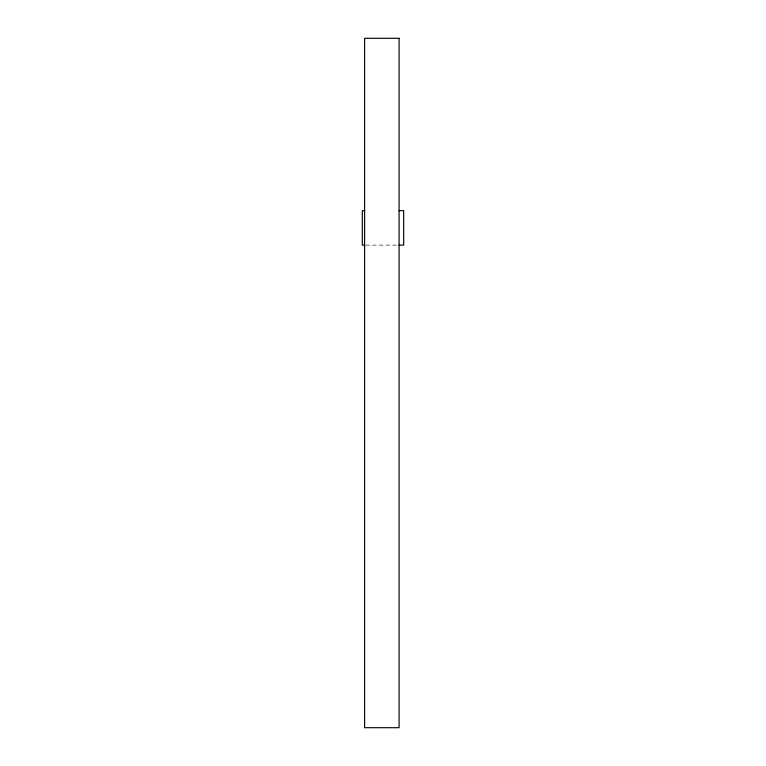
<?xml version="1.0" encoding="UTF-8"?>
<svg xmlns="http://www.w3.org/2000/svg" width="766" height="766" viewBox="0 0 766 766"><rect width="100%" height="100%" fill="white"/><g stroke="black" fill="none" stroke-linecap="round" stroke-linejoin="round"><path stroke-width="0.57" stroke-dasharray="3.83 2.87" d="M365.803 245.12L397.899 245.12"/><path stroke-width="1.15" d="M364.616 210.65L362.318 210.65L362.318 245.12L364.616 245.12M399.086 210.65L403.682 210.65L403.682 245.12L399.086 245.12M399.086 38.3L364.616 38.3L364.616 727.7L399.086 727.7L399.086 38.3"/></g></svg>
